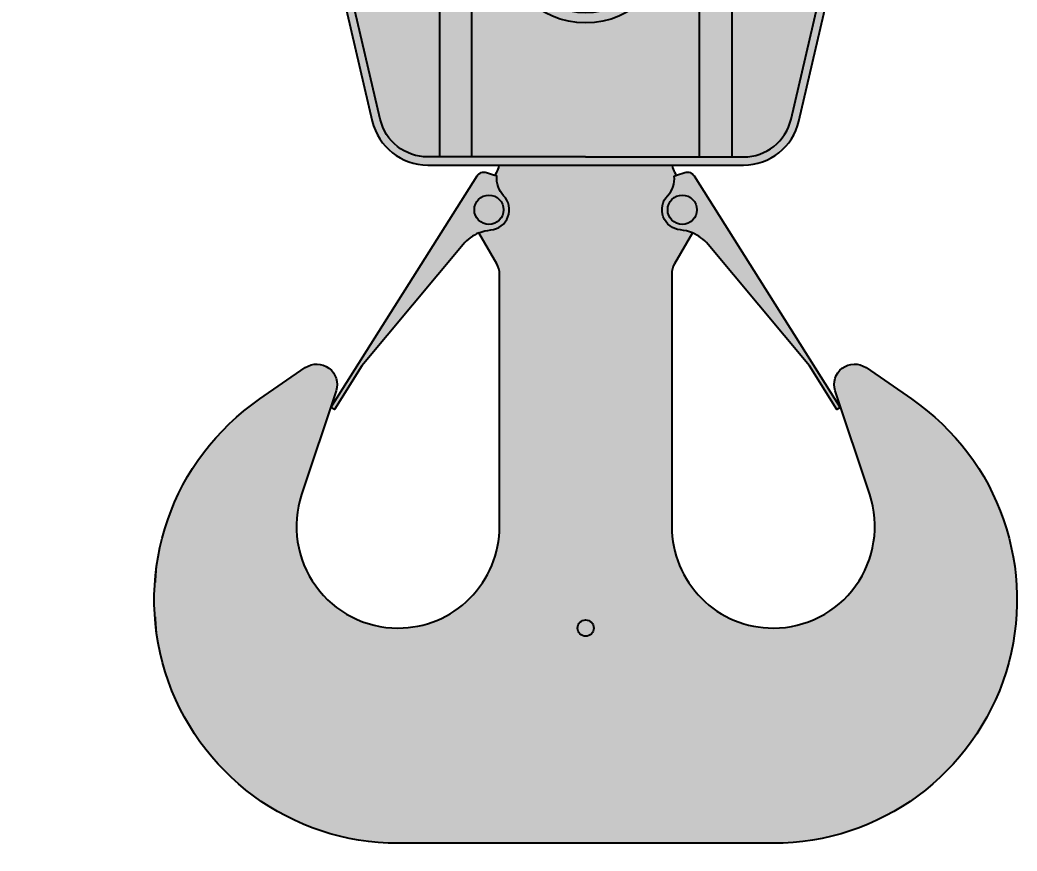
# Model space of a CAD drawing. Header units: millimetres. Extents: x -108948 to -85538, y -3239 to 59095.
# Drawn here: x -92296 to -91069, y 53454 to 54477 of the extents above; entities that cross this region are included whole.
import ezdxf
from ezdxf.enums import TextEntityAlignment as Align

# ---------------------------------------------------------------- set-up
doc = ezdxf.new("R2010")
doc.units = ezdxf.units.MM
doc.set_wipeout_variables(frame=1)
doc.layers.add('Техника. Кран Liebherr LTM 1500-8.1. Стрела 84 м', color=250, linetype='Continuous')
doc.layers.add('Техника. Кран Liebherr LTM 1500-8.1. Штрих', color=7, linetype='Continuous', lineweight=15, true_color=0xffdf7f)
doc.styles.add('arial', font='arial.ttf')
doc.styles.get("Standard").update_dxf_attribs({"font": ''})
doc.styles.get('Standard').set_extended_font_data('Mipgost')

# ---------------------------------------------------------------- blocks, each defined once
blk = doc.blocks.new('Liebherr LTM 1500-8.1-20221217.07513100')
at = {"color": 0, "linetype": 'ByBlock', "lineweight": -2, "transparency": 16777216}
blk.add_wipeout([(291.4588330491606, 1438.4907258740823), (291.4588330491606, 390.99734727304894), (15100, 390.99734727304894), (15100, 390.99734727304894), (15100, 1438.4907258740823)], dxfattribs=at)
blk = doc.blocks.new('Liebherr LTM 1500-8.1-20221217.07545200')
at = {"color": 0, "linetype": 'ByBlock', "lineweight": -2, "transparency": 16777216}
blk.add_wipeout([(-7226.217685182863, -597.7818510140096), (7391.251651762168, -597.7818510140096), (7391.251651762168, 174.01209814838967), (-7226.217685182863, 174.01209814838967)], dxfattribs=at)
blk = doc.blocks.new('Liebherr LTM 1500-8.1-20241215.201419')
at = {"color": 0, "linetype": 'ByBlock', "lineweight": -2, "ltscale": 30, "transparency": 16777216}
blk.add_wipeout([(106.0000000000005, 573.7106700963457), (106.0000000000005, 573.7106700963457), (106.3907525313006, 569.3078370283883), (107.5507951219439, 565.0426374137264), (109.44386460563362, 561.0484022560349), (112.01078324695534, 557.4499921551915), (112.01078324695534, 557.4499921551915), (122.0989100000011, 560.7497800963583), (122.0989100000011, 560.7497800963583), (125.31900862759086, 561.2446912611447), (128.52730130959335, 560.6782724240247), (131.38326175279, 559.1106429463316), (133.58376000000555, 556.7081900963394), (133.58376000000555, 556.7081900963394), (313.47716000000634, 271.73341009633873), (309.28918000000033, 269.0019700963394), (275.4538154685766, 322.80735490330335), (150.79109000000662, 472.31249009634575), (150.79109000000662, 472.31249009634575), (146.6349024161078, 476.72338125795613), (141.97558234768624, 480.59902218200045), (136.88158453386185, 483.8824719448078), (131.42774999999946, 486.52549009634913), (109.34936000000434, 448.28461009634793), (109.34936000000434, 448.28461009634793), (107.90300960767074, 445.3516950778039), (106.85185409775004, 442.2550853094658), (106.21387893717606, 439.047764362336), (106.0000000000005, 435.78461009634793), (106.0000000000005, 125.00000009634903), (106.0000000000005, 125.00000009634903), (114.68326216211723, 79.22428001957326), (139.5266644168062, 39.808281304139314), (177.07865825797168, 12.228155327696413), (222.1220626041086, 0.31566964108242246), (230.99999944768254, 4.433786671143025e-12), (230.99999944768254, 4.433786671143025e-12), (276.77571947939856, 8.683262399664955), (316.1917180659133, 33.52666485889483), (343.7718438474882, 71.07865884318164), (355.6843293003594, 116.12206325113607), (350.2741466249032, 162.39889885753428), (349.6464500000044, 164.34488009633878), (307.2707101591882, 292.1310228025293), (307.2707101591882, 292.1310228025293), (307.14040607514204, 307.46456825136306), (315.9864475252063, 319.9898285620113), (330.4808179088084, 324.99460851408867), (345.17051256575405, 320.5960330547541), (345.17051256575405, 320.5960330547541), (401.0461507890001, 282.152395597278), (401.0461507890001, 282.152395597278), (455.28168908562833, 234.24287685960917), (496.4669846245015, 174.74004473057744), (522.2055952037464, 107.10618098282123), (530.9998724077659, 35.27668642481308), (522.3381050359745, -36.56890763631941), (496.72429396055173, -104.25013311423606), (455.64882590833327, -163.82883337104965), (401.5017525667987, -211.83831210750907), (337.4337210289402, -245.48504946589242), (267.172647594966, -262.8112481230057), (231.0000000000005, -264.999999903651), (-230.9999999999995, -264.999999903651), (-230.9999999999997, -264.999999903651), (-302.8375748626256, -256.27197390364995), (-370.49514825073163, -230.59575215602695), (-430.03593976679605, -189.46535286741516), (-477.99545890139996, -135.27402400035737), (-511.5830927881814, -71.17498773702835), (-528.844483148192, -0.8979644446363864), (-528.7752442223759, 71.46784796682766), (-511.3794048050314, 141.71171154910803), (-477.66917382100144, 205.74635785096098), (-429.60604308691654, 259.84581315356377), (-401.04615078899906, 282.152395597278), (-345.1705125657532, 320.5960330547541), (-345.1705125657532, 320.5960330547541), (-330.4808179088074, 324.9946085140889), (-315.98644752520534, 319.9898285620113), (-307.140406075141, 307.46456825136306), (-307.2707101591872, 292.1310228025293), (-307.27071015918733, 292.1310228025293), (-349.64645000000337, 164.34488009633878), (-349.64645000000337, 164.34488009633878), (-355.8128658538088, 118.16273088431751), (-344.63875571326304, 72.93049842901621), (-317.67656327215497, 34.932396251511136), (-278.6722052164166, 9.447584245471035), (-233.0446427816445, 0.016723384211672965), (-230.99999944768155, -9.094947017729282e-13), (-230.99999944768166, -9.094947017729282e-13), (-185.22427941596558, 8.683262399660634), (-145.80828082945143, 33.52666485889176), (-118.22815504787727, 71.0786588431796), (-106.3156695950071, 116.12206325113459), (-105.99999999999955, 125.00000009634903), (-105.99999999999955, 435.78461009634793), (-105.99999999999955, 435.78461009634793), (-106.21387893717504, 439.047764362336), (-106.85185409774911, 442.2550853094658), (-107.90300960766974, 445.3516950778039), (-109.34936000000334, 448.28461009634793), (-131.42774999999847, 486.52549009634913), (-131.42774999999847, 486.52549009634913), (-136.88158453386075, 483.8824719448078), (-141.97558234768525, 480.59902218200045), (-146.6349024161068, 476.72338125795613), (-150.7910900000056, 472.31249009634575), (-150.7910900000056, 472.31249009634575), (-275.4538154685756, 322.80735490330335), (-309.28917999999936, 269.0019700963394), (-313.47716000000537, 271.73341009633873), (-133.58376000000453, 556.7081900963394), (-133.58376000000453, 556.7081900963394), (-131.38326175278897, 559.1106429463316), (-128.52730130959236, 560.6782724240247), (-125.31900862758975, 561.2446912611447), (-122.09891000000009, 560.7497800963583), (-122.09891000000009, 560.7497800963583), (-112.01078324695433, 557.4499921551915), (-112.01078324695433, 557.4499921551915), (-109.44386460563261, 561.0484022560349), (-107.55079512194291, 565.0426374137264), (-106.39075253129961, 569.3078370283883), (-105.99999999999955, 573.7106700963457), (-105.99999999999955, 730.0000000000082), (106.0000000000005, 730.0000000000082)], dxfattribs=at)
at = {"layer": 'Техника. Кран Liebherr LTM 1500-8.1. Штрих', "ltscale": 30, "true_color": 0xadadad, "transparency": 16777216}
h = blk.add_hatch(color=253, dxfattribs=at)
h.dxf.hatch_style = 1
edge = h.paths.add_edge_path()
edge.add_line((106, 730.0000000000073), (106, 573.7106700963486))
edge.add_arc((131.0000000000086, 573.7106700963458), 25.00000000000861, 179.9999999999935, 220.5738124578785)
edge.add_line((112.0107832469548, 557.4499921551906), (122.0989100000006, 560.7497800963611))
edge.add_arc((125.2077780718694, 551.2452951906653), 10.00001470053342, 33.112772087419216, 108.112654177741, ccw=False)
edge.add_line((133.583760000005, 556.7081900963385), (313.477160000004, 271.7334100963344))
edge.add_line((313.477160000004, 271.7334100963344), (309.2891800000016, 269.0019700963385))
edge.add_line((309.2891800000016, 269.0019700963385), (275.4538154685742, 322.8073549032997))
edge.add_line((275.4538154685742, 322.8073549032997), (150.7910900000079, 472.3124900963448))
edge.add_arc((112.3895702105514, 440.2919784716217), 49.99989886838819, 39.82251293999144, 67.61896272242201)
edge.add_line((131.4277499999989, 486.5254900963482), (109.3493600000038, 448.2846100963507))
edge.add_arc((131.0000623375709, 435.7846018894508), 25.00006233757226, 150.0000607656764, 179.9999811912178)
edge.add_line((106, 435.7846100963507), (106, 125.0000000963482))
edge.add_arc((230.9999994476843, 124.9999994476843), 124.9999994476843, 179.9999997026744, 269.9999999999998)
edge.add_arc((230.9999994476822, 124.9999994476836), 124.9999994476836, 270.0000000000007, 378.3462682731871)
edge.add_line((349.646450000002, 164.3448800963379), (307.2707101591895, 292.131022802525))
edge.add_arc((331.0000000000003, 300.0000000963485), 24.99999999999832, 55.4711939999828, 198.3462710000067, ccw=False)
edge.add_line((345.1705125657554, 320.5960330547532), (401.0461507890013, 282.1523955972807))
edge.add_arc((230.9999999999976, 35.00000009635366), 300.0000000000055, -89.9999999999992, 55.4711939999994, ccw=False)
edge.add_line((231.0000000000018, -264.9999999036518), (-231, -264.9999999036518))
edge.add_arc((-230.9999999999958, 35.00000009635366), 300.0000000000055, 124.52880600000071, 269.9999999999992, ccw=False)
edge.add_line((-401.0461507889995, 282.1523955972807), (-345.1705125657536, 320.5960330547532))
edge.add_arc((-330.9999999999985, 300.0000000963485), 24.99999999999834, -18.346271000006595, 124.52880600001731, ccw=False)
edge.add_line((-307.2707101591877, 292.131022802525), (-349.6464500000038, 164.3448800963379))
edge.add_arc((-230.9999994476822, 124.999999447685), 124.999999447685, 161.6537317268137, 270.0000000000001)
edge.add_arc((-230.9999994476834, 124.9999994476834), 124.9999994476834, 270.0000000000006, 360.000000297326)
edge.add_line((-106, 125.0000000963482), (-106, 435.7846100963507))
edge.add_arc((-131.0000623375709, 435.7846018894508), 25.00006233757226, 1.880878220100084e-05, 29.99993923432355)
edge.add_line((-109.3493600000038, 448.2846100963507), (-131.4277499999989, 486.5254900963482))
edge.add_arc((-112.3895702105505, 440.2919784716254), 49.99989886838512, 112.3810372775806, 140.1774870600112)
edge.add_line((-150.7910900000061, 472.3124900963448), (-275.4538154685761, 322.8073549032997))
edge.add_line((-275.4538154685761, 322.8073549032997), (-309.2891799999998, 269.0019700963385))
edge.add_line((-309.2891799999998, 269.0019700963385), (-313.4771600000058, 271.7334100963344))
edge.add_line((-313.4771600000058, 271.7334100963344), (-133.583760000005, 556.7081900963385))
edge.add_arc((-125.2077780718694, 551.2452951906653), 10.0000147005334, 71.88734582225902, 146.8872279125809, ccw=False)
edge.add_line((-122.0989100000006, 560.7497800963611), (-112.0107832469548, 557.4499921551906))
edge.add_arc((-131.0000000000086, 573.7106700963458), 25.00000000000862, 319.4261875421215, 360.0000000000065)
edge.add_line((-106, 573.7106700963486), (-106, 730.0000000000073))
edge.add_line((-106, 730.0000000000073), (106, 730.0000000000073))
at = {"color": 0, "linetype": 'ByBlock', "lineweight": -2, "ltscale": 30, "transparency": 16777216}
blk.add_lwpolyline([(106, 730.0000000000073), (106, 573.7106700963486, 0.178909699435415), (112.0107832469548, 557.4499921551906), (122.0989100000006, 560.7497800963611, -0.3394536851025628), (133.583760000005, 556.7081900963385), (313.477160000004, 271.7334100963344), (309.2891800000016, 269.0019700963385), (275.4538154685742, 322.8073549032997), (150.7910900000079, 472.3124900963448, 0.1218831137244737), (131.4277499999989, 486.5254900963482), (109.3493600000038, 448.2846100963507, 0.1316521443603763), (106, 435.7846100963507), (106, 125.0000000963482, 0.4142135638930081), (230.9999994476839, 0, 0.5114300465234953), (349.646450000002, 164.3448800963379), (307.2707101591895, 292.131022802525, -0.7190697453878544), (345.1705125657554, 320.5960330547532), (401.0461507890013, 282.1523955972807, -0.7363964306140746), (231.0000000000018, -264.9999999036518), (-231, -264.9999999036518, -0.7363964306140746), (-401.0461507889995, 282.1523955972807), (-345.1705125657536, 320.5960330547532, -0.7190697453878544), (-307.2707101591877, 292.131022802525), (-349.6464500000038, 164.3448800963379, 0.5114300465234952), (-230.9999994476821, 0, 0.4142135638930081), (-106, 125.0000000963482), (-106, 435.7846100963507, 0.1316521443603763), (-109.3493600000038, 448.2846100963507), (-131.4277499999989, 486.5254900963482, 0.1218831137244737), (-150.7910900000061, 472.3124900963448), (-275.4538154685761, 322.8073549032997), (-309.2891799999998, 269.0019700963385), (-313.4771600000058, 271.7334100963344), (-133.583760000005, 556.7081900963385, -0.3394536851025628), (-122.0989100000006, 560.7497800963611), (-112.0107832469548, 557.4499921551906, 0.178909699435415), (-106, 573.7106700963486), (-106, 730.0000000000073)], format="xyb", close=True, dxfattribs=at)
for points in [[(-131.4277499999989, 486.5254900963482, -0.07573646793998882), (-116.7965068053745, 490.0972970755683, 0.6296118334465126), (-100.9670546647285, 532.3151057135547, -0.223405079563802), (-109.1324835049891, 556.5085119978321), (-112.0107832469548, 557.4499921551906)], [(131.4277499999989, 486.5254900963482, 0.07573646793998882), (116.7965068053745, 490.0972970755683, -0.6296118334465126), (100.9670546647285, 532.3151057135547, 0.223405079563802), (109.1324835049891, 556.5085119978321), (112.0107832469548, 557.4499921551906)]]:
    blk.add_lwpolyline(points, format="xyb", dxfattribs=at)
for centre in [(-119, 515.0000000963482), (119, 515.0000000963482)]:
    blk.add_circle(centre, 18.0003834184172, dxfattribs=at)
at = {"layer": 'Defpoints', "color": 0, "linetype": 'ByBlock', "lineweight": -2, "ltscale": 30, "transparency": 16777216}
blk.add_circle((0, 0), 10, dxfattribs=at)
blk = doc.blocks.new('Liebherr LTM 1500-8.1-20250215.094849')
at = {"color": 0, "linetype": 'ByBlock', "lineweight": -2, "transparency": 16777216}
blk.add_wipeout([(53.33679999999907, 542.1508400001326), (30.084838153700844, 562.6185932418143), (-8.526512829121202e-13, 569.9999999999909), (-30.084838153702776, 562.6185932418143), (-53.336800000001006, 542.1508400001326), (-53.336800000001006, 542.1508400001326), (-213.4482466255522, 331.96454804029736), (-218.0540200000014, 325.4234500000016), (-378.5402300000005, 53.643810000153735), (-378.5402300000005, 53.643810000153735), (-381.3283494989772, 48.11028415621968), (-383.35599626572036, 42.255186616863284), (-384.5871667802418, 36.18248229586834), (-385, 30), (-385, 29.999999999999545), (-385, -470.0000000000002), (-383.1775500000002, -487.82980999985034), (-262.59948000000065, -1005.8689099998447), (-262.59948000000065, -1005.8689099998447), (-253.57256770178617, -1027.432636919204), (-237.94879801278228, -1044.8216358839895), (-217.47063353793328, -1056.096574643619), (-194.42193000000032, -1060), (194.4219300000004, -1060), (194.4219300000004, -1060), (217.47063353793328, -1056.096574643619), (237.94879801278213, -1044.8216358839895), (253.5725677017861, -1027.432636919204), (262.59948000000065, -1005.8689099998447), (383.1775500000002, -487.82980999985034), (384.9999999999999, -470.0000000000002), (384.9999999999999, 29.999999999999545), (384.9999999999999, 29.999999999999545), (384.58716678024183, 36.18248229586834), (383.3559962657203, 42.255186616863284), (381.3283494989773, 48.11028415621968), (378.5402300000004, 53.643810000153735), (378.5402300000004, 53.643810000153735), (218.0540200000013, 325.4234500000016), (213.44824662555212, 331.96454804029736)], dxfattribs=at)
at = {"layer": 'Техника. Кран Liebherr LTM 1500-8.1. Штрих', "transparency": 16777216}
h = blk.add_hatch(color=256, dxfattribs=at)
h.dxf.hatch_style = 1
edge = h.paths.add_edge_path()
edge.add_arc((-9.094947017729282e-13, 505.0000153154238), 64.99998468456747, 34.85847247509018, 145.1415275249098)
edge.add_line((-53.33680000000095, 542.150840000133), (-213.4482466255522, 331.9645480402978))
edge.add_line((-213.4482466255522, 331.9645480402978), (-218.0540200000014, 325.423450000002))
edge.add_line((-218.0540200000014, 325.423450000002), (-378.5402300000005, 53.64381000015419))
edge.add_arc((-338.5000350108891, 30.00000469680891), 46.49996498911117, 149.4380747912584, 180.0000057872587)
edge.add_line((-385, 30), (-385, -470))
edge.add_line((-385, -470), (-383.1775500000003, -487.8298099998501))
edge.add_line((-383.1775500000003, -487.8298099998501), (-262.5994800000008, -1005.868909999845))
edge.add_arc((-194.4219263896449, -989.9999896466513), 70.00001035334877, 193.1027955319151, 269.9999970448843)
edge.add_line((-194.4219300000004, -1060), (194.4219300000004, -1060))
edge.add_arc((194.4219263896449, -989.9999896466513), 70.00001035334876, 270.0000029551157, 346.8972044680849)
edge.add_line((262.5994800000008, -1005.868909999845), (383.1775500000003, -487.8298099998501))
edge.add_line((383.1775500000003, -487.8298099998501), (385, -470))
edge.add_line((385, -470), (385, 30))
edge.add_arc((338.5000350108891, 30.00000469680891), 46.49996498911118, 359.9999942127413, 390.5619252087416)
edge.add_line((378.5402300000005, 53.64381000015419), (218.0540200000014, 325.423450000002))
edge.add_line((218.0540200000014, 325.423450000002), (213.4482466255522, 331.9645480402978))
edge.add_line((213.4482466255522, 331.9645480402978), (53.33679999999913, 542.150840000133))
edge = h.paths.add_edge_path(flags=16)
edge.add_arc((0, 505), 26.5, 0, 360)
at = {"color": 0, "linetype": 'ByBlock', "lineweight": -2, "transparency": 16777216}
blk.add_lwpolyline([(53.33679999999913, 542.150840000133, 0.5221378110396241), (-53.33680000000095, 542.150840000133), (-213.4482466255522, 331.9645480402978), (-218.0540200000014, 325.423450000002), (-378.5402300000005, 53.64381000015419, 0.1341476915699955), (-385, 30), (-385, -470), (-383.1775500000003, -487.8298099998501), (-262.5994800000008, -1005.868909999845, 0.3487124686665099), (-194.4219300000004, -1060), (194.4219300000004, -1060, 0.3487124686665099), (262.5994800000008, -1005.868909999845), (383.1775500000003, -487.8298099998501), (385, -470), (385, 30, 0.1341476915699955), (378.5402300000005, 53.64381000015419), (218.0540200000014, 325.423450000002), (213.4482466255522, 331.9645480402978)], format="xyb", close=True, dxfattribs=at)
for points in [[(-248.5621529867822, 273.7586299536051, -0.4140515003027123), (-234.8714255797295, 277.2875552622718), (-200.4234500000002, 256.945980000135, 0.5806238668796294), (-125.0000000000182, 300), (-125, 340, -0.4142135623729352), (-115, 350)], [(-218.0539877545216, 325.4234957948793, -0.2653228284959869), (-175, 350), (0, 350)], [(218.0539877545216, 325.4234957948793, 0.2653228284959869), (175, 350), (0, 350)], [(248.5621529867822, 273.7586299536051, 0.4140515003027123), (234.8714255797295, 277.2875552622718), (200.4234500000002, 256.945980000135, -0.5806238668796294), (125.0000000000182, 300), (125, 340, 0.4142135623729352), (115, 350)], [(-385, -25, -0.4142135623729352), (-375, -15), (-338.5, -15, 0.7634390305087315), (-315.6189000000013, 68.74861000000965), (-347.0553916265708, 87.31190084741684, -0.4139733244114139), (-350.5744429867391, 101.0032199536217)], [(385, -25, 0.4142135623729352), (375, -15), (338.5, -15, -0.7634390305087315), (315.6189000000013, 68.74861000000965), (347.0553916265708, 87.31190084741684, 0.4139733244114139), (350.5744429867391, 101.0032199536217)], [(-235, -410, 0.4142135623729352), (-225, -400), (-225, -377.5326399999904, -0.9999999999999999), (-125, -377.5326399999904), (-125, -400, 0.4142135623729352), (-115, -410)], [(235, -410, -0.4142135623729352), (225, -400), (225, -377.5326399999904, 0.9999999999999999), (125, -377.5326399999904), (125, -400, -0.4142135623729352), (115, -410)], [(-385, -380, 0.4142135623724202), (-355, -410), (0, -410)], [(385, -380, -0.4142135623724202), (355, -410), (0, -410)], [(0, -1050), (-194.4219300000004, -1050, -0.3487124144515915), (-252.8598300000012, -1003.601930000004), (-373.4379000000008, -485.5628199999919), (-375, -471.9609000000055), (-375, -450, -0.4142135623724025), (-345, -420), (0, -420)], [(0, -1050), (194.4219300000004, -1050, 0.3487124144515915), (252.8598300000012, -1003.601930000004), (373.4379000000008, -485.5628199999919), (375, -471.9609000000055), (375, -450, 0.4142135623724025), (345, -420), (0, -420)]]:
    blk.add_lwpolyline(points, format="xyb", dxfattribs=at)
for points in [[(-180, -420), (-180, -1050)], [(-140, -1050), (-140, -420)], [(140, -1050), (140, -420)], [(180, -420), (180, -1050)]]:
    blk.add_lwpolyline(points, dxfattribs=at)
for centre, radius in [((0, 505), 26.5), ((0, 370), 25.49571678981556), ((-175, 300), 22.5964546993286), ((175, 300), 22.5964546993286), ((0, 0), 90), ((-45.96194000000105, 45.96194000000833), 9.000000000005318), ((45.96194000000105, 45.96194000000833), 9.000000000005318), ((-338.5, 30), 15), ((338.5, 30), 15), ((-45.96194000000105, -45.96194000000833), 9.000000000005318), ((45.96194000000105, -45.96194000000833), 9.000000000005318), ((-175, -378), 23), ((175, -378), 23), ((0, -780), 105), ((0, -780), 92.5)]:
    blk.add_circle(centre, radius, dxfattribs=at)
at = {"color": 0, "linetype": 'ByBlock', "lineweight": 5, "transparency": 16777216}
blk.add_circle((0, 0), 315, dxfattribs=at)
at = {"layer": 'Defpoints', "color": 0, "linetype": 'ByBlock', "lineweight": -2, "transparency": 16777216, "insert": (0, -178.7299698948418), "char_height": 100, "attachment_point": 5}
blk.add_mtext_dynamic_manual_height_columns('\\A1;{\\W0.8;274.1t}', width=706.8834519474185, gutter_width=1, heights=[0], dxfattribs=at)
blk = doc.blocks.new('Liebherr LTM 1500-8.1-13R-20250215.102836')
at = {"color": 0, "linetype": 'ByBlock', "lineweight": -2, "transparency": 16777216}
blk.add_blockref('Liebherr LTM 1500-8.1-20241215.201419', (0, 0), dxfattribs=at)
blk.add_blockref('Liebherr LTM 1500-8.1-20250215.094849', (0, 1630), dxfattribs=at)
blk = doc.blocks.new('*U152')
at = {"color": 0, "linetype": 'ByBlock', "lineweight": -2, "transparency": 16777216, "xscale": -1, "rotation": 49.99999999999999}
blk.add_blockref('Liebherr LTM 1500-8.1-20221217.07513100', (10317.86431303151, 15062.42161027664), dxfattribs=at)
blk.add_blockref('Liebherr LTM 1500-8.1-20221217.07545200', (4630.627224322639, 9771.523897492352), dxfattribs=at)
at = {"color": 0, "linetype": 'ByBlock', "lineweight": -2, "transparency": 16777216}
blk.add_blockref('Liebherr LTM 1500-8.1-13R-20250215.102836', (10317.86431303151, 11262.42161027664), dxfattribs=at)
at = {"layer": 'Defpoints', "color": 250, "linetype": 'ByBlock', "lineweight": -2, "transparency": 16777216, "style": 'arial', "width": 0.73}
for tag, p in [('МАРКА', (7854.658081260946, 13576.30255740922)), ('СТРЕЛА', (8297.776636697094, 13204.48194097494))]:
    blk.add_attdef(tag, text='', height=200, rotation=50.0000000000074, dxfattribs=at).set_placement(p, align=Align.MIDDLE_CENTER)

msp = doc.modelspace()

# ---------------------------------------------------------------- block references
at = {"layer": 'Техника. Кран Liebherr LTM 1500-8.1. Стрела 84 м', "transparency": 16777216}
msp.add_blockref('*U152', (-101917.7027454496, 42465.93696308322), dxfattribs=at)

doc.saveas('drawing.dxf')
